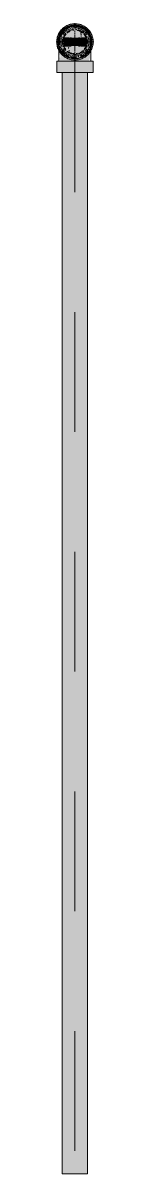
# Model space of a CAD drawing. Header units: millimetres. Extents: x -4000 to 187956, y -58990 to 162485.
# Drawn here: x 109225 to 109275, y 70950 to 72475 of the extents above; entities that cross this region are included whole.
import ezdxf

# ---------------------------------------------------------------- set-up
doc = ezdxf.new("R2010")
doc.units = ezdxf.units.MM
doc.linetypes.add('Dash 1_16_', pattern=[317.5, 158.75, -158.75])
for name, color, linetype, lineweight in [('F-SPRN', 3, 'Continuous', 9), ('P-PIPE', 3, 'Continuous', 9), ('P-PIPE-CNTR', 3, 'Continuous', 9)]:
    doc.layers.add(name, color=color, linetype=linetype, lineweight=lineweight)

# ---------------------------------------------------------------- blocks, each defined once
blk = doc.blocks.new('Sprinkler_Up - DN20-V479-0_000')
at = {"layer": 'F-SPRN', "transparency": 33554534}
for points in [[(13.5, 0), (22.2, 0), (18, 13.1), (6.9, 21.2), (-6.9, 21.2), (-18, 13.1), (-22.2, 0), (-3.9, 0.7), (-1.7, 2.9), (-1.2, 3.5), (-0.6, 4), (0.6, 4), (1.2, 3.5), (1.7, 2.9), (4.6, 0)], [(0, -16.7), (4.3, -16.1), (12.9, -9.9), (16.1, -4.3), (16.1, 4.3), (11.8, 11.8), (8.3, 14.4), (0, 16.7), (-4.3, 16.1), (-11.8, 11.8), (-16.1, 4.3), (-16.1, -4.3), (-11.8, -11.8), (-8.3, -14.4)], [(0, -15.6), (7.8, -13.5), (13.5, -7.8), (15.1, -4), (15.1, 4), (13.5, 7.8), (7.8, 13.5), (0, 15.6), (-7.8, 13.5), (-11, 11), (-15.1, 4), (-15.1, -4), (-11, -11), (-7.8, -13.5)], [(4.3, -21.2), (6.9, -21.2), (18, -13.1), (22.2, 0), (3.9, -0.7), (1.7, -2.9), (1.2, -3.5), (0.6, -4), (-0.6, -4), (-1.2, -3.5), (-1.7, -2.9), (-4.6, 0), (-22.2, 0), (-18, -13.1), (-6.9, -21.2), (3.4, -21.2)], [(-10.9, -5.5), (-10.9, 5.4), (-14.5, 5.4), (-14.5, -5.5)], [(-7.7, -5.5), (-7.7, 5.4), (-10.9, 5.4), (-10.9, -5.5)], [(0, -5.5), (0, 5.4), (-7.7, 5.4), (-7.7, -5.5)], [(5.7, 0), (2.9, 4.9), (-2.9, 4.9), (-5.7, 0), (4.3, 0)], [(2.9, -4.9), (5.7, 0), (-5.7, 0), (-2.9, -4.9)], [(-4.6, 0), (4.3, 0.4), (0, 4.6)], [(0, -4.6), (4.3, 0), (-4.6, 0)], [(0, -2.6), (1.3, 0), (-1.8, 0)], [(-1.3, 0), (1.8, 0), (0, 2.6)], [(0, -5.5), (7.7, -5.5), (7.7, 5.4), (0, 5.4)], [(10.9, -5.5), (10.9, 5.4), (7.7, 5.4), (7.7, -5.5)], [(14.5, -5.5), (14.5, 5.4), (10.9, 5.4), (10.9, -5.5)]]:
    blk.add_hatch(color=1, dxfattribs=at).paths.add_polyline_path(points)
at = {"layer": 'F-SPRN', "color": 1}
for p, q in [((-11.5, 5.4), (-14.5, 5.4)), ((-14.5, 5.4), (-11.3, 5.4)), ((-14.5, 5.4), (-14.5, 3.7)), ((-14.5, 3.3), (-14.5, 0)), ((-11.5, 5.4), (-11.5, 4)), ((-10.9, 1.9), (-10.9, 3.6)), ((-10.8, 5.4), (-8, 5.4)), ((-8.1, 5.4), (-10.8, 5.4)), ((-8.1, 5.4), (-8.1, 2.8)), ((-8.1, 2.5), (-8.1, 0.7)), ((-7.7, 4.8), (-7.7, 2.7)), ((-7.7, 4.8), (-7.7, 2.7)), ((-7.7, 2.1), (-7.7, 0.5)), ((-7.7, 2.1), (-7.7, 0.5)), ((-6.7, 5.4), (-4.7, 5.4)), ((-5.8, 3.8), (-5.8, 2.2)), ((-2.1, 0), (-2.1, 0)), ((-2.1, 0), (-2.1, -0.1)), ((-1.6, 1.3), (-1.7, 1.2)), ((-0.4, 2), (-0.5, 2)), ((-0.3, 2.1), (-0.4, 2)), ((-0.2, 2.1), (-0.3, 2.1)), ((-0.1, 2.1), (-0.2, 2.1)), ((0, 2.1), (-0.1, 2.1)), ((-0.1, 2.1), (-0.1, 2.1)), ((0.5, 2), (0.4, 2)), ((0.6, 2), (0.5, 2)), ((1.3, 1.7), (1.2, 1.7)), ((1.6, 1.3), (1.6, 1.4)), ((1.7, 1.2), (1.6, 1.3)), ((2.1, 0), (2.1, 0.1)), ((2.1, 0), (2.1, 0)), ((4.7, 5.4), (6.5, 5.4)), ((7.7, 5.4), (10.8, 5.4)), ((7.7, 5.2), (7.7, 2.7)), ((7.7, 5.2), (7.7, 2.7)), ((7.7, 2.3), (7.7, 0.5)), ((7.7, 2.3), (7.7, 0.5)), ((10.8, 5.4), (8.1, 5.4)), ((8.1, 5.4), (8.1, 2.8)), ((8.1, 2.5), (8.1, 0.4)), ((10.9, 5.4), (14.5, 5.4)), ((10.9, 3.6), (10.9, 0.2)), ((14.5, 5.4), (11.5, 5.4)), ((11.5, 5.4), (11.5, 4)), ((11.5, 3), (11.5, 0.2)), ((14.5, 5.4), (14.5, -5.5)), ((-14.5, -1.3), (-14.5, -3.7)), ((-11.1, -5.5), (-14.5, -5.5)), ((-14.5, -5.5), (-11.5, -5.5)), ((-10.9, -2.6), (-10.9, -1.3)), ((-10.8, -5.5), (-8.1, -5.5)), ((-7.8, -5.5), (-10.8, -5.5)), ((-8.1, -4.2), (-8.1, -5.5)), ((-7.7, -2.7), (-7.7, -4)), ((-7.7, -2.7), (-7.7, -4)), ((-7, -5.5), (-5.8, -5.5)), ((-4.8, -5.5), (-7, -5.5)), ((-5.8, -2.3), (-5.8, -3.8)), ((-2.1, -0.1), (-2.1, -0.2)), ((0, -2.1), (0.1, -2.1)), ((7, -5.5), (4.8, -5.5)), ((5.8, -2.2), (5.8, -3.8)), ((5.8, -5.5), (7, -5.5)), ((7.7, -0.5), (7.7, -2.3)), ((7.7, -0.5), (7.7, -2.3)), ((7.7, -2.7), (7.7, -5.4)), ((7.7, -2.7), (7.7, -5.4)), ((10.8, -5.5), (7.7, -5.5)), ((8.1, -0.4), (8.1, -2.5)), ((8.1, -2.8), (8.1, -5.5)), ((8.1, -5.5), (10.8, -5.5)), ((10.9, -0.2), (10.9, -3.6)), ((14.5, -5.5), (10.9, -5.5)), ((11.5, -0.2), (11.5, -3)), ((11.5, -4), (11.5, -5.5)), ((11.5, -5.5), (14.5, -5.5))]:
    blk.add_line(p, q, dxfattribs=at)
at = {"layer": 'F-SPRN', "color": 1, "flags": 128}
for points in [[(-2, 0.5), (-2, 0.4), (-2.1, 0.3)], [(-2.1, 0.3), (-2.1, 0.2), (-2.1, 0.1), (-2.1, 0)], [(-1.9, 0.8), (-2, 0.7), (-2, 0.6), (-2, 0.5), (-2, 0.5)], [(-1.8, 1.1), (-1.8, 1), (-1.9, 0.9)], [(-1.9, 0.9), (-1.9, 0.8), (-1.9, 0.8)], [(-1.7, 1.2), (-1.7, 1.1), (-1.8, 1.1)], [(-1.5, 1.4), (-1.6, 1.3), (-1.6, 1.3)], [(-1.4, 1.5), (-1.5, 1.5), (-1.5, 1.4)], [(-1.3, 1.6), (-1.4, 1.6), (-1.4, 1.5)], [(-1.2, 1.7), (-1.2, 1.7), (-1.3, 1.6)], [(-0.9, 1.9), (-1, 1.8), (-1.1, 1.8), (-1.2, 1.7)], [(-0.6, 2), (-0.7, 2), (-0.8, 1.9), (-0.9, 1.9), (-0.9, 1.9)], [(-0.5, 2), (-0.6, 2), (-0.6, 2)], [(0.3, 2.1), (0.2, 2.1), (0.1, 2.1), (0, 2.1)], [(0.4, 2), (0.4, 2), (0.3, 2.1)], [(0.8, 1.9), (0.7, 2), (0.6, 2)], [(0.9, 1.9), (0.8, 1.9), (0.8, 1.9)], [(1.1, 1.8), (1, 1.8), (0.9, 1.9)], [(1.2, 1.7), (1.1, 1.7), (1.1, 1.8)], [(1.4, 1.5), (1.3, 1.6), (1.3, 1.7)], [(1.6, 1.4), (1.5, 1.4), (1.4, 1.5), (1.4, 1.5)], [(1.9, 0.9), (1.8, 1), (1.8, 1), (1.8, 1.1), (1.7, 1.2), (1.7, 1.2)], [(2, 0.6), (2, 0.7), (1.9, 0.7), (1.9, 0.8), (1.9, 0.9)], [(2.1, 0.1), (2.1, 0.2), (2.1, 0.2), (2.1, 0.3), (2, 0.4), (2, 0.5), (2, 0.6)], [(-2.1, -0.2), (-2.1, -0.2), (-2.1, -0.3)], [(-2.1, -0.3), (-2, -0.4), (-2, -0.5), (-2, -0.6), (-2, -0.7), (-1.9, -0.7), (-1.9, -0.8), (-1.9, -0.9), (-1.8, -1), (-1.8, -1), (-1.8, -1.1), (-1.7, -1.2), (-1.7, -1.2), (-1.6, -1.3), (-1.6, -1.4), (-1.5, -1.4), (-1.4, -1.5), (-1.4, -1.5), (-1.3, -1.6), (-1.3, -1.7), (-1.2, -1.7), (-1.1, -1.7), (-1.1, -1.8), (-1, -1.8), (-0.9, -1.9), (-0.8, -1.9), (-0.8, -1.9), (-0.7, -2), (-0.6, -2), (-0.5, -2), (-0.4, -2), (-0.4, -2), (-0.3, -2.1), (-0.2, -2.1), (-0.1, -2.1), (0, -2.1)], [(0.1, -2.1), (0.1, -2.1), (0.2, -2.1), (0.3, -2.1), (0.4, -2), (0.5, -2), (0.6, -2), (0.6, -2), (0.7, -2), (0.8, -1.9), (0.9, -1.9), (0.9, -1.9), (1, -1.8), (1.1, -1.8), (1.2, -1.7), (1.2, -1.7), (1.3, -1.6), (1.4, -1.6), (1.4, -1.5), (1.5, -1.5), (1.5, -1.4), (1.6, -1.3), (1.6, -1.3), (1.7, -1.2), (1.7, -1.1), (1.8, -1.1), (1.8, -1), (1.9, -0.9), (1.9, -0.8), (1.9, -0.8), (2, -0.7), (2, -0.6), (2, -0.5), (2, -0.5), (2, -0.4), (2.1, -0.3), (2.1, -0.2), (2.1, -0.1), (2.1, 0)]]:
    blk.add_lwpolyline(points, dxfattribs=at)
at = {"layer": 'F-SPRN', "color": 1}
for radius, start, end in [(22.2, 360, 180), (21.9, 126.6942, 143.2701), (21.9, 108.2621, 125.7507), (16.7, 106.5995, 120), (16.7, 106.5995, 120), (21.9, 99.348, 107.901), (16.7, 96.4143, 105), (16.7, 96.4143, 105), (21.9, 90.145, 98.8503), (15.6, 95.5762, 100.6843), (15.6, 95.5762, 100.6843), (16.7, 83.0684, 90), (16.7, 83.0684, 90), (21.9, 72.5583, 89.4624), (15.6, 75.573, 80.5892), (15.6, 75.573, 80.5892), (16.7, 75, 75.1931), (16.7, 60, 75), (16.7, 60, 75), (16.7, 75, 75.1931), (21.9, 54.2493, 71.7379), (21.9, 36.7299, 53.3058), (21.9, 165.6773, 179.2615), (21.9, 144.7698, 164.8151), (16.7, 167.6802, 180), (16.7, 167.6802, 180), (16.7, 155.3879, 164.9693), (16.7, 155.3879, 164.9693), (15.6, 166.4265, 180), (15.6, 166.4265, 180), (15.6, 150.9409, 165), (15.6, 159.6139, 165), (16.7, 136.7213, 149.931), (16.7, 136.7213, 149.931), (15.6, 150.9409, 156.3845), (15.6, 138.4214, 150), (15.6, 138.4214, 150), (16.7, 121.4181, 130.5751), (16.7, 121.4181, 130.5751), (15.6, 120.5262, 133.2078), (15.6, 120.5262, 133.2078), (15.6, 114.4363, 119.9813), (15.6, 114.4363, 119.9813), (4.63, 155.7832, 180), (4.63, 155.7832, 180), (4.63, 109.0192, 138.2703), (4.63, 109.0192, 138.2703), (2.56, 109.0192, 168.8278), (2.56, 109.0192, 168.8278), (2.04, 109.0192, 180), (4.63, 17.9592, 90), (4.63, 17.9592, 90), (3.81, 57.0577, 90), (2.56, 14.5599, 90), (2.56, 14.5599, 90), (2.04, 10.4703, 90), (3.81, 16.1605, 43.8358), (15.6, 74.1219, 75), (15.6, 74.1219, 75), (15.6, 67.5614, 74.1219), (15.6, 67.5614, 74.1219), (4.63, 0, 7.1453), (4.63, 360, 7.1453), (15.6, 60.0187, 65.5637), (15.6, 60.0187, 65.5637), (15.6, 46.7922, 60), (15.6, 46.7922, 60), (16.7, 49.4249, 58.5819), (16.7, 49.4249, 58.5819), (15.6, 30, 41.5786), (15.6, 30, 41.5786), (16.7, 30, 43.2787), (16.7, 30, 43.2787), (15.6, 23.6155, 29.5646), (15.6, 15, 29.5646), (15.6, 15, 20.3861), (16.7, 15, 24.6121), (16.7, 15, 24.6121), (15.6, 360, 13.6618), (15.6, 0, 13.6618), (16.7, 360, 12.3198), (16.7, 0, 12.3198), (21.9, 15.1849, 35.2302), (21.9, 0.7385, 14.3227), (22.2, 180, 360), (21.9, 180.7385, 194.3227), (21.9, 195.1849, 205.2075), (21.9, 207.5667, 215.2302), (21.9, 216.7299, 233.3058), (16.7, 180, 192.3198), (16.7, 180, 192.3198), (16.7, 195.0307, 204.6121), (16.7, 195.0307, 204.6121), (15.6, 181.9082, 193.6618), (15.6, 181.9082, 193.6618), (15.6, 197.3339, 209.5646), (15.6, 197.3339, 209.5646), (16.7, 210.069, 223.2787), (16.7, 210.069, 223.2787), (15.6, 212.5472, 219.5472), (15.6, 212.5472, 219.5472), (16.7, 229.4249, 238.5819), (16.7, 229.4249, 238.5819), (15.6, 233.795, 240), (15.6, 233.795, 240), (16.7, 240, 255), (16.7, 240, 255), (15.6, 240.0187, 254.5481), (15.6, 240.0187, 254.5481), (4.63, 197.9592, 0), (4.63, 197.9592, 270), (15.6, 255, 267.64), (15.6, 255, 267.64), (3.81, 196.1605, 360), (2.56, 191.1677, 0), (2.56, 191.1677, 360), (2.04, 190.4703, 0), (4.63, 270, 360), (15.6, 285, 285.8781), (15.6, 285, 285.8781), (16.7, 286.5995, 300), (16.7, 286.5995, 300), (15.6, 294.4363, 299.9813), (15.6, 294.4363, 299.9813), (15.6, 300, 313.2078), (15.6, 300, 313.2078), (16.7, 301.4181, 310.5751), (16.7, 301.4181, 310.5751), (15.6, 320.4528, 330), (15.6, 320.4528, 330), (16.7, 316.7213, 330), (16.7, 316.7213, 330), (21.9, 306.6942, 323.2701), (15.6, 330.4354, 345), (15.6, 330.4354, 336.3845), (15.6, 339.6139, 345), (15.6, 346.3382, 360), (15.6, 346.3382, 360), (16.7, 335.3879, 345), (16.7, 335.3879, 345), (16.7, 347.6802, 360), (16.7, 347.6802, 360), (21.9, 324.7698, 332.4333), (21.9, 334.7925, 344.8151), (21.9, 345.6773, 359.2615), (21.9, 234.2493, 251.7379), (21.9, 252.5583, 269.4624), (16.7, 263.0684, 270), (16.7, 263.0684, 270), (21.9, 270.145, 278.8503), (15.6, 275.5762, 280.6843), (15.6, 275.5762, 280.6843), (16.7, 276.4143, 284.8069), (16.7, 276.4143, 284.8069), (16.7, 284.8069, 285), (16.7, 284.8069, 285), (21.9, 281.3256, 287.901), (21.9, 288.2621, 305.7507)]:
    blk.add_arc((0, 0), radius, start, end, dxfattribs=at)
blk = doc.blocks.new('Steel_Transition_Threaded_HoaPhat - Standard-V480-0_000')
at = {"layer": 'P-PIPE', "lineweight": 13, "transparency": 33554534}
h = blk.add_hatch(color=1, dxfattribs=at)
h.paths.add_polyline_path([(109250, 72427.6), (109255.8, 72428.4), (109261.3, 72430.6), (109265.9, 72434.2), (109270.1, 72440.2), (109271.7, 72444.3), (109272.5, 72450.1), (109271.7, 72455.9), (109269.5, 72461.3), (109265.9, 72466), (109261.3, 72469.6), (109254.3, 72472), (109250, 72472.6), (109244.2, 72471.8), (109238.8, 72469.6), (109234.1, 72466), (109230.5, 72461.3), (109228.3, 72455.9), (109227.5, 72450.1), (109229.9, 72440.2), (109230.5, 72438.8), (109234.1, 72434.2), (109238.8, 72430.6), (109244.2, 72428.4)])
h.paths.add_polyline_path([(109250, 72430), (109244.8, 72430.7), (109240, 72432.7), (109235.8, 72435.9), (109232.5, 72440.2), (109230.6, 72444.9), (109229.9, 72450.1), (109230.6, 72455.3), (109232.6, 72460.1), (109235.8, 72464.3), (109240, 72467.5), (109244.8, 72469.5), (109254.3, 72469.6), (109255.2, 72469.5), (109260.1, 72467.5), (109264.2, 72464.3), (109267.4, 72460.1), (109269.4, 72455.3), (109270.1, 72450.1), (109269.4, 72444.9), (109267.4, 72440), (109264.2, 72435.9), (109260.1, 72432.7), (109254.3, 72430.5)])
for points in [[(109250, 72430), (109250, 72433.7), (109241.8, 72435.9), (109235.8, 72441.9), (109233.6, 72450.1), (109235.8, 72458.3), (109241.8, 72464.3), (109250, 72466.5), (109250, 72470.2), (109244.8, 72469.5), (109240, 72467.5), (109235.8, 72464.3), (109232.6, 72460.1), (109230.6, 72455.3), (109229.9, 72450.1), (109230.6, 72444.9), (109232.6, 72440), (109235.8, 72435.9), (109240, 72432.7), (109244.8, 72430.7)], [(109250, 72431.6), (109254.8, 72432.2), (109259.3, 72434.1), (109265.6, 72440.2), (109266, 72440.8), (109267.9, 72445.3), (109268.5, 72450.1), (109267.9, 72454.9), (109266, 72459.3), (109263.1, 72463.2), (109259.3, 72466.1), (109254.3, 72468), (109250, 72468.6), (109245.2, 72468), (109240.8, 72466.1), (109236.9, 72463.2), (109234, 72459.3), (109232.1, 72454.9), (109231.5, 72450.1), (109232.1, 72445.3), (109234.4, 72440.2), (109236.9, 72437), (109240.8, 72434.1), (109245.2, 72432.2)], [(109250, 72430), (109255.2, 72430.7), (109260.1, 72432.7), (109264.2, 72435.9), (109267.5, 72440.2), (109269.4, 72444.9), (109270.1, 72450.1), (109269.4, 72455.3), (109267.4, 72460.1), (109264.2, 72464.3), (109260.1, 72467.5), (109254.3, 72469.6), (109250, 72470.2), (109250, 72466.5), (109258.2, 72464.3), (109264.2, 72458.3), (109266.4, 72450.1), (109264.2, 72441.9), (109258.2, 72435.9), (109250, 72433.7)]]:
    blk.add_hatch(color=1, dxfattribs=at).paths.add_polyline_path(points)
at = {"layer": 'P-PIPE', "color": 20, "lineweight": 13}
for p, q in [((109254.2, 72465.9), (109254.3, 72465.9)), ((109254.3, 72434.3), (109254.2, 72434.2))]:
    blk.add_line(p, q, dxfattribs=at)
for radius, start, end in [(22.5, 90, 270), (22.5, 120, 135), (22.5, 105, 120), (20.1, 109.6859, 120), (22.5, 90, 105), (20.1, 100.9975, 105), (18.5, 91.4353, 103.2046), (18.5, 91.4353, 103.2046), (20.1, 90.5246, 98.5089), (22.5, 75, 90), (22.5, 270, 90), (18.5, 78.0986, 90), (18.5, 78.0986, 90), (20.1, 75, 87.9279), (18.5, 75, 76.6588), (18.5, 75, 76.6588), (20.1, 60, 75), (22.5, 60, 75), (22.5, 45, 60), (22.5, 165, 180), (22.5, 150, 165), (20.1, 166.0499, 180), (22.5, 135, 150), (20.1, 150, 162.7449), (18.5, 166.5939, 193.4061), (18.5, 166.5939, 180), (18.5, 157.6232, 165), (18.5, 157.6232, 165), (20.1, 135, 148.1553), (16.4, 168.5467, 178.9063), (18.5, 136.4297, 150), (18.5, 136.4297, 150), (16.4, 158.0319, 163.506), (20.1, 128.8856, 135), (16.4, 143.5463, 150), (18.5, 123.4976, 133.2041), (18.5, 123.4976, 133.2041), (20.1, 120, 125.0043), (16.4, 121.0738, 128.0319), (18.5, 106.819, 120), (18.5, 106.819, 120), (16.4, 115.1607, 120), (16.4, 107.4657, 111.9681), (16.4, 96.2132, 104.6042), (18.5, 60, 75), (18.5, 60, 75), (16.4, 66.9681, 72.9388), (16.4, 50.4733, 56.6389), (20.1, 54.9957, 60), (18.5, 46.7959, 56.5024), (18.5, 46.7959, 56.5024), (20.1, 45, 51.1144), (16.4, 30, 38.0319), (18.5, 30, 43.5703), (18.5, 30, 43.5703), (20.1, 31.8447, 45), (22.5, 30, 45), (18.5, 15, 22.3768), (18.5, 15, 22.3768), (20.1, 17.2551, 30), (18.5, 346.5939, 13.4061), (18.5, 0, 13.4061), (22.5, 15, 30), (20.1, 0, 13.9501), (22.5, 0, 15), (22.5, 180, 195), (22.5, 195, 210), (20.1, 180, 193.9501), (22.5, 210, 225), (20.1, 197.2551, 209.4067), (18.5, 180, 193.4061), (18.5, 195, 202.3768), (18.5, 195, 202.3768), (20.1, 209.4067, 210), (20.1, 211.8447, 225), (16.4, 184.8393, 191.4533), (18.5, 210, 223.5703), (18.5, 210, 223.5703), (16.4, 210.6635, 216.4537), (18.5, 316.4297, 330), (18.5, 316.4297, 330), (20.1, 315, 328.1553), (16.4, 338.0319, 342.8691), (22.5, 315, 330), (16.4, 353.5463, 8.0319), (18.5, 337.6232, 345), (18.5, 337.6232, 345), (20.1, 330, 330.5933), (20.1, 330.5933, 342.7449), (18.5, 346.5939, 0), (20.1, 346.0499, 0), (22.5, 330, 345), (22.5, 345, 0), (22.5, 225, 240), (20.1, 225, 231.1144), (18.5, 226.7959, 236.5024), (18.5, 226.7959, 236.5024), (20.1, 234.9957, 240), (22.5, 240, 255), (16.4, 230.4733, 236.6389), (20.1, 240, 255), (18.5, 240, 255), (18.5, 240, 255), (16.4, 240, 246.5955), (22.5, 255, 270), (16.4, 250.3629, 255), (20.1, 255.0607, 267.9279), (18.5, 258.0986, 270), (18.5, 258.0986, 270), (16.4, 264.1652, 268.506), (22.5, 270, 285), (20.1, 270.5246, 278.5089), (18.5, 271.4353, 283.2046), (18.5, 271.4353, 283.2046), (16.4, 276.2132, 283.9063), (18.5, 283.3412, 285), (18.5, 283.3412, 285), (20.1, 282.2792, 285), (16.4, 287.4657, 291.9681), (18.5, 286.819, 300), (18.5, 286.819, 300), (22.5, 285, 300), (16.4, 293.4045, 300), (20.1, 289.6859, 300), (20.1, 300, 305.0043), (18.5, 303.4976, 313.2041), (18.5, 303.4976, 313.2041), (22.5, 300, 315), (20.1, 308.8856, 315)]:
    blk.add_arc((109250, 72450.1), radius, start, end, dxfattribs=at)
blk = doc.blocks.new('Steel_Elbow_Threaded_HoaPhat - Standard-V481-0_000')
at = {"layer": 'P-PIPE', "lineweight": 13, "transparency": 33554534}
for points in [[(109250, 72426), (109256.2, 72426.8), (109262.1, 72429.2), (109267.1, 72433), (109271.8, 72440.2), (109273.3, 72443.8), (109274.1, 72450.1), (109273.3, 72456.3), (109270.9, 72462.1), (109267.1, 72467.1), (109262.1, 72471), (109254.3, 72473.6), (109250, 72474.2), (109243.8, 72473.4), (109237.9, 72471), (109233, 72467.1), (109229.1, 72462.1), (109226.7, 72456.3), (109225.9, 72450.1), (109228.2, 72440.2), (109229.1, 72438), (109233, 72433), (109237.9, 72429.2), (109243.8, 72426.8)], [(109233, 72409.5), (109250, 72409.5), (109250, 72424.7), (109225.9, 72424.7), (109226.7, 72409.5), (109229.1, 72409.5)], [(109274.1, 72409.5), (109273.3, 72424.7), (109250, 72424.7), (109250, 72409.5), (109273.3, 72409.5)]]:
    blk.add_hatch(color=1, dxfattribs=at).paths.add_polyline_path(points)
h = blk.add_hatch(color=1, dxfattribs=at)
h.paths.add_polyline_path([(109233.1, 72434.9), (109230.5, 72439.5), (109231.4, 72435.6)])
h.paths.add_polyline_path([(109236.4, 72424.7), (109250, 72424.7), (109250, 72428.9), (109242.8, 72430.2), (109244.1, 72428.3), (109236.6, 72433), (109232.6, 72437.1), (109233.8, 72431.9), (109229.6, 72440.2), (109229.1, 72440.2), (109229.4, 72433), (109230.5, 72433.3), (109230.6, 72429.2), (109229.3, 72428.9), (109230.4, 72424.7), (109234, 72424.7)])
h = blk.add_hatch(color=1, dxfattribs=at)
h.paths.add_polyline_path([(109257.2, 72430.2), (109259.7, 72430.2), (109255.9, 72428.3)])
h.paths.add_polyline_path([(109260.4, 72424.7), (109268.3, 72424.7), (109269.7, 72428.5), (109269.9, 72435.9), (109270.2, 72440), (109268.8, 72439.5), (109262.8, 72432.6), (109254.3, 72429.7), (109250, 72428.9), (109250, 72424.7), (109257.2, 72424.7)])
h.paths.add_polyline_path([(109265.7, 72433.4), (109266.1, 72435.6), (109268.2, 72436.4)])
at = {"layer": 'P-PIPE', "color": 20, "lineweight": 13}
for p, q in [((109239.3, 72468.3), (109240, 72468.7)), ((109241.6, 72469.5), (109242.3, 72469.8)), ((109242.3, 72469.8), (109243.1, 72470.1)), ((109249.8, 72471.2), (109250, 72471.2)), ((109252.5, 72471.1), (109253.4, 72471)), ((109261.2, 72468), (109261.9, 72467.5)), ((109229, 72452.6), (109229.1, 72453.5)), ((109229.5, 72455.1), (109229.7, 72455.9)), ((109233, 72462.7), (109233.6, 72463.4)), ((109234.7, 72464.7), (109235.3, 72465.3)), ((109236.5, 72466.4), (109237.2, 72466.9)), ((109237.2, 72466.9), (109237.9, 72467.4)), ((109264.6, 72465.4), (109265.2, 72464.8)), ((109266.3, 72463.6), (109266.8, 72462.9)), ((109266.8, 72462.9), (109267.3, 72462.2)), ((109267.3, 72462.2), (109267.8, 72461.5)), ((109267.8, 72461.5), (109268.2, 72460.8)), ((109268.2, 72460.8), (109268.7, 72460.1)), ((109268.7, 72460.1), (109269, 72459.3)), ((109269, 72459.3), (109269.4, 72458.5)), ((109270.3, 72456.2), (109270.5, 72455.3)), ((109270.8, 72453.7), (109271, 72452.8)), ((109228.9, 72450.1), (109228.9, 72450.1)), ((109228.9, 72448), (109228.9, 72448.4)), ((109228.9, 72447.5), (109228.9, 72448)), ((109228.9, 72445.5), (109228.9, 72446.1)), ((109228.9, 72444.9), (109228.9, 72445.5)), ((109228.9, 72442.9), (109228.9, 72443.6)), ((109228.9, 72442.2), (109228.9, 72442.9)), ((109228.9, 72441.4), (109228.9, 72442.2)), ((109228.9, 72440.6), (109228.9, 72441.4)), ((109228.9, 72439.8), (109228.9, 72440.6)), ((109228.9, 72439), (109228.9, 72439.8)), ((109228.9, 72438.2), (109228.9, 72439)), ((109271.1, 72451.2), (109271.2, 72450.3)), ((109271.2, 72450.3), (109271.2, 72450.1)), ((109271.2, 72450.1), (109271.2, 72450.1)), ((109271.2, 72446.2), (109271.2, 72445.6)), ((109271.2, 72445.6), (109271.2, 72445.1)), ((109271.2, 72445.1), (109271.2, 72444.4)), ((109271.2, 72444.4), (109271.2, 72443.8)), ((109271.2, 72443.8), (109271.2, 72443.1)), ((109271.2, 72443.1), (109271.2, 72442.4)), ((109271.2, 72442.4), (109271.2, 72441.6)), ((109271.2, 72441.6), (109271.2, 72440.9)), ((109271.2, 72440.9), (109271.2, 72440.1)), ((109271.2, 72440.1), (109271.2, 72439.2)), ((109271.2, 72439.2), (109271.2, 72438.4)), ((109225.9, 72424.7), (109225.9, 72409.5)), ((109226.7, 72424.7), (109225.9, 72424.7)), ((109250, 72424.7), (109225.9, 72424.7)), ((109229.1, 72424.7), (109226.7, 72424.7)), ((109228.9, 72424.7), (109229.2, 72424.7)), ((109228.9, 72424.7), (109229.2, 72424.7)), ((109230.3, 72424.7), (109229.1, 72424.7)), ((109229.2, 72424.7), (109230.1, 72424.7)), ((109229.2, 72424.7), (109231.7, 72424.7)), ((109230.1, 72424.7), (109231.7, 72424.7)), ((109233, 72424.7), (109230.3, 72424.7)), ((109231.7, 72424.7), (109232.8, 72424.7)), ((109231.7, 72424.7), (109236.4, 72424.7)), ((109233.8, 72424.7), (109236.4, 72424.7)), ((109242.7, 72424.7), (109234, 72424.7)), ((109236.4, 72424.7), (109242.8, 72424.7)), ((109236.4, 72424.7), (109242.8, 72424.7)), ((109243.7, 72424.7), (109250, 72424.7)), ((109243.7, 72424.7), (109250, 72424.7)), ((109250, 72424.7), (109243.8, 72424.7)), ((109256.2, 72424.7), (109250, 72424.7)), ((109274.1, 72424.7), (109250, 72424.7)), ((109250, 72424.7), (109256.3, 72424.7)), ((109250, 72424.7), (109256.3, 72424.7)), ((109257.2, 72424.7), (109263.6, 72424.7)), ((109257.2, 72424.7), (109263.6, 72424.7)), ((109266, 72424.7), (109257.3, 72424.7)), ((109263.6, 72424.7), (109266.2, 72424.7)), ((109263.6, 72424.7), (109268.3, 72424.7)), ((109268.5, 72424.7), (109267.1, 72424.7)), ((109267.2, 72424.7), (109268.3, 72424.7)), ((109268.3, 72424.7), (109270.8, 72424.7)), ((109268.3, 72424.7), (109270.8, 72424.7)), ((109270.9, 72424.7), (109268.5, 72424.7)), ((109270.8, 72424.7), (109271.2, 72424.7)), ((109270.8, 72424.7), (109271.2, 72424.7)), ((109273.3, 72424.7), (109270.9, 72424.7)), ((109274.1, 72424.7), (109273.3, 72424.7)), ((109274.1, 72409.5), (109274.1, 72424.7)), ((109225.9, 72409.5), (109226.7, 72409.5)), ((109225.9, 72409.5), (109250, 72409.5)), ((109226.7, 72409.5), (109229.1, 72409.5)), ((109229.1, 72409.5), (109233, 72409.5)), ((109233.8, 72409.5), (109237.9, 72409.5)), ((109238.2, 72409.5), (109250, 72409.5)), ((109250, 72409.5), (109254.3, 72409.5)), ((109250, 72409.5), (109274.1, 72409.5)), ((109254.3, 72409.5), (109261.8, 72409.5)), ((109262.1, 72409.5), (109266.2, 72409.5)), ((109267.1, 72409.5), (109270.9, 72409.5)), ((109270.9, 72409.5), (109273.3, 72409.5)), ((109273.3, 72409.5), (109274.1, 72409.5))]:
    blk.add_line(p, q, dxfattribs=at)
at = {"layer": 'P-PIPE', "color": 20, "lineweight": 13, "flags": 128}
for points in [[(109237.9, 72467.4), (109238.6, 72467.9), (109239.3, 72468.3)], [(109240, 72468.7), (109240.8, 72469.1), (109241.6, 72469.5)], [(109243.1, 72470.1), (109243.9, 72470.3), (109244.8, 72470.6)], [(109244.8, 72470.6), (109245.6, 72470.8), (109246.4, 72470.9)], [(109246.4, 72470.9), (109247.2, 72471.1), (109248.1, 72471.1)], [(109248.1, 72471.1), (109248.9, 72471.2), (109249.8, 72471.2)], [(109250, 72471.2), (109250.8, 72471.2), (109251.7, 72471.2), (109252.5, 72471.1)], [(109253.4, 72471), (109254.2, 72470.8), (109255, 72470.6)], [(109255, 72470.6), (109255.8, 72470.4), (109256.7, 72470.2)], [(109256.7, 72470.2), (109257.5, 72469.9), (109258.2, 72469.6), (109259, 72469.2), (109259.8, 72468.8)], [(109259.8, 72468.8), (109260.5, 72468.4), (109261.2, 72468)], [(109229.1, 72453.5), (109229.3, 72454.3), (109229.5, 72455.1)], [(109229.7, 72455.9), (109229.9, 72456.7), (109230.2, 72457.5), (109230.5, 72458.3), (109230.9, 72459.1), (109231.2, 72459.9)], [(109231.2, 72459.9), (109231.6, 72460.6), (109232.1, 72461.3)], [(109232.1, 72461.3), (109232.5, 72462), (109233, 72462.7)], [(109233.6, 72463.4), (109234.1, 72464), (109234.7, 72464.7)], [(109235.3, 72465.3), (109235.9, 72465.8), (109236.5, 72466.4)], [(109261.9, 72467.5), (109262.6, 72467.1), (109263.3, 72466.5)], [(109263.3, 72466.5), (109263.9, 72466), (109264.6, 72465.4)], [(109265.2, 72464.8), (109265.8, 72464.2), (109266.3, 72463.6)], [(109269.4, 72458.5), (109269.7, 72457.8), (109270, 72457), (109270.3, 72456.2)], [(109270.5, 72455.3), (109270.7, 72454.5), (109270.8, 72453.7)], [(109271, 72452.8), (109271.1, 72452), (109271.1, 72451.2)], [(109228.9, 72450.1), (109228.9, 72450.9), (109228.9, 72451.8), (109229, 72452.6)], [(109228.9, 72449.7), (109228.9, 72449.9), (109228.9, 72450), (109228.9, 72450.1)], [(109228.9, 72449.3), (109228.9, 72449.5), (109228.9, 72449.7)], [(109228.9, 72448.4), (109228.9, 72448.7), (109228.9, 72449), (109228.9, 72449.3)], [(109228.9, 72446.1), (109228.9, 72446.6), (109228.9, 72447.1), (109228.9, 72447.5)], [(109228.9, 72443.6), (109228.9, 72444.3), (109228.9, 72444.9)], [(109228.9, 72424.7), (109228.9, 72425.7), (109228.9, 72426.7), (109228.9, 72427.7), (109228.9, 72428.7), (109228.9, 72429.7), (109228.9, 72430.7), (109228.9, 72431.7), (109228.9, 72432.7), (109228.9, 72433.6), (109228.9, 72434.6), (109228.9, 72435.5), (109228.9, 72436.4), (109228.9, 72437.3), (109228.9, 72438.2)], [(109271.2, 72450.1), (109271.2, 72450), (109271.2, 72449.9), (109271.2, 72449.8), (109271.2, 72449.6)], [(109271.2, 72449.6), (109271.2, 72449.4), (109271.2, 72449.1)], [(109271.2, 72449.1), (109271.2, 72448.8), (109271.2, 72448.5), (109271.2, 72448.1)], [(109271.2, 72448.1), (109271.2, 72447.7), (109271.2, 72447.2)], [(109271.2, 72447.2), (109271.2, 72446.7), (109271.2, 72446.2)], [(109271.2, 72438.4), (109271.2, 72437.5), (109271.2, 72436.6), (109271.2, 72435.7), (109271.2, 72434.8), (109271.2, 72433.9), (109271.2, 72432.9), (109271.2, 72432), (109271.2, 72431), (109271.2, 72430), (109271.2, 72429), (109271.2, 72428), (109271.2, 72427), (109271.2, 72426), (109271.2, 72424.9), (109271.2, 72424.7)]]:
    blk.add_lwpolyline(points, dxfattribs=at)
at = {"layer": 'P-PIPE', "color": 20, "lineweight": 13}
for radius, start, end in [(24.1, 90, 270), (24.1, 120, 135), (24.1, 105, 120), (21.1, 112.9314, 123.6981), (24.1, 90, 105), (21.1, 99.9303, 104.963), (21.1, 91.1041, 98.9613), (24.1, 75, 90), (24.1, 270, 90), (21.1, 78.2244, 90), (24.1, 60, 75), (21.1, 54.2198, 67.6765), (24.1, 45, 60), (24.1, 165, 180), (24.1, 150, 165), (21.1, 172.2328, 178.0289), (24.1, 135, 150), (21.1, 165.7343, 170), (21.1, 154.6252, 164.9545), (21.1, 150.0026, 154.1966), (21.1, 130, 141.5729), (21.1, 38.4271, 50), (24.1, 30, 45), (21.1, 25.3748, 29.9974), (21.1, 15.0455, 24.7351), (21.1, 10, 14.2657), (24.1, 15, 30), (21.1, 1.9711, 7.7672), (24.1, 0, 15), (24.1, 180, 195), (24.1, 195, 210), (21.1, 181.9562, 187.2796), (24.1, 210, 225), (21.1, 195.0335, 203.6422), (21.1, 207.9172, 210), (21.1, 213.7408, 218.4146), (21.1, 321.5854, 326.2592), (24.1, 315, 330), (21.1, 330, 332.0828), (21.1, 336.3578, 344.9665), (21.1, 345.7465, 350), (24.1, 330, 345), (21.1, 352.7204, 358.0438), (24.1, 345, 0), (24.1, 225, 240), (21.1, 218.9512, 230), (21.1, 234.1976, 239.9895), (24.1, 240, 255), (21.1, 240.7988, 247.0623), (24.1, 255, 270), (21.1, 255.0343, 270), (21.1, 270, 275.2662), (24.1, 270, 285), (24.1, 285, 300), (21.1, 292.3295, 305.8024), (24.1, 300, 315), (21.1, 310, 321.0488)]:
    blk.add_arc((109250, 72450.1), radius, start, end, dxfattribs=at)

msp = doc.modelspace()

# ---------------------------------------------------------------- hatches: boundary and pattern name
at = {"layer": 'P-PIPE', "transparency": 33554534}
for points in [[(109241.7, 72435.6), (109242.8, 72437.6), (109241.7, 72441.7), (109242.8, 72445.9), (109245.8, 72449), (109257.2, 72454.3), (109258.4, 72458.4), (109257.2, 72462.6), (109254.3, 72465), (109250, 72466.8), (109241.7, 72464.6), (109235.5, 72458.4), (109233.3, 72450.1), (109235.5, 72441.7), (109238.2, 72438.3)], [(109250, 72433.4), (109258.4, 72435.6), (109262.9, 72440.2), (109266.1, 72445.8), (109266.1, 72454.4), (109261.8, 72461.9), (109258.4, 72464.6), (109250, 72466.8), (109245.7, 72466.2), (109238.2, 72461.9), (109233.9, 72454.4), (109233.9, 72445.8), (109238.2, 72438.3), (109241.7, 72435.6)], [(109245.7, 70950.1), (109250, 70950.1), (109250, 72409.5), (109233.3, 72409.5), (109233.9, 70950.1), (109241.7, 70950.1)], [(109250, 70950.1), (109266.7, 70950.1), (109266.1, 72409.5), (109250, 72409.5), (109250, 72002.2)]]:
    msp.add_hatch(color=1, dxfattribs=at).paths.add_polyline_path(points)

# ---------------------------------------------------------------- linework, layer by layer
at = {"layer": 'P-PIPE', "color": 20, "lineweight": 13}
for p, q in [((109233.3, 72409.5), (109233.3, 70950.1)), ((109237.9, 72409.5), (109233.3, 72409.5)), ((109261.8, 72409.5), (109238.2, 72409.5)), ((109266.7, 72409.5), (109262.1, 72409.5)), ((109266.7, 70950.1), (109266.7, 72409.5)), ((109233.3, 70950.1), (109266.7, 70950.1))]:
    msp.add_line(p, q, dxfattribs=at)
at = {"layer": 'P-PIPE', "color": 1}
for centre, radius, start, end in [((109250, 72450.1), 16.7, 170.1108, 177.203), ((109250, 72450.1), 16.7, 157.579, 164.2722), ((109250, 72458.4), 8.35, 69.0027, 79.2369), ((109250, 72458.4), 8.35, 316.3183, 330), ((109250, 72458.4), 8.35, 20.1285, 29.0413), ((109250, 72458.4), 8.35, 8.0385, 17.9918), ((109250, 72458.4), 8.35, 352.2824, 1.6717), ((109250, 72450.1), 16.7, 46.0317, 57.203), ((109250, 72450.1), 16.7, 39.3092, 45.2846), ((109250, 72450.1), 16.7, 32.3031, 39.2955), ((109250, 72450.1), 16.7, 23.314, 31.0974), ((109250, 72450.1), 16.7, 16.9375, 22.421), ((109250, 72450.1), 16.7, 4.3093, 9.8892), ((109250, 72450.1), 16.7, 182.797, 189.8892), ((109250, 72450.1), 16.7, 190.2154, 195.2487), ((109250, 72441.7), 8.35, 172.0327, 181.5407), ((109250, 72441.7), 8.35, 199.9004, 209.0413), ((109250, 72441.7), 8.35, 131.0366, 150), ((109250, 72441.7), 8.35, 115.6806, 125.5287), ((109250, 72441.7), 8.35, 100.6842, 114.0387), ((109250, 72441.7), 8.35, 90, 100.6842), ((109250, 72458.4), 8.35, 270, 280.6842), ((109250, 72450.1), 16.7, 308.1274, 313.9683), ((109250, 72450.1), 16.7, 328.9026, 336.686), ((109250, 72450.1), 16.7, 337.2636, 343.0625), ((109250, 72450.1), 16.7, 231.8726, 237.203), ((109250, 72441.7), 8.35, 226.6998, 237.8461), ((109250, 72441.7), 8.35, 249.0027, 259.2369), ((109250, 72450.1), 16.7, 264.6626, 273.5288)]:
    msp.add_arc(centre, radius, start, end, dxfattribs=at)
at = {"layer": 'P-PIPE-CNTR', "color": 1, "linetype": 'Dash 1_16_'}
for p, q in [((109250, 72472.6), (109250, 72475.1)), ((109250, 72471.2), (109250, 72472.6)), ((109250, 72468.6), (109250, 72470.2)), ((109250, 72463.6), (109250, 72465.2)), ((109250, 72459.8), (109250, 72462.6)), ((109250, 72455.5), (109250, 72459.1)), ((109250, 72452.6), (109250, 72454.3)), ((109225, 72450.1), (109227.5, 72450.1)), ((109227.8, 72450.1), (109231.5, 72450.1)), ((109231.5, 72450.1), (109233.3, 72450.1)), ((109236.9, 72450.1), (109240.4, 72450.1)), ((109240.4, 72450.1), (109242.3, 72450.1)), ((109245.4, 72450.1), (109247.6, 72450.1)), ((109248.7, 72450.1), (109250, 72450.1)), ((109250, 72450.1), (109250, 72452.1)), ((109250, 72448), (109250, 72450.1)), ((109250, 72450.1), (109251.3, 72450.1)), ((109250, 72445.9), (109250, 72447.5)), ((109250, 72441.1), (109250, 72444.6)), ((109250, 72438.1), (109250, 72440.2)), ((109251.8, 72450.1), (109254.3, 72450.1)), ((109255.7, 72450.1), (109263.5, 72450.1)), ((109266.4, 72450.1), (109268.5, 72450.1)), ((109268.5, 72450.1), (109272.2, 72450.1)), ((109272.5, 72450.1), (109275, 72450.1)), ((109250, 72435), (109250, 72436.5)), ((109250, 72432.2), (109250, 72433.4)), ((109250, 72430), (109250, 72431.6)), ((109250, 72427.6), (109250, 72428.9)), ((109250, 72425.1), (109250, 72427.6)), ((109250, 72409.5), (109250, 70950.1)), ((109250, 72409.5), (109250, 70950.1))]:
    msp.add_line(p, q, dxfattribs=at)
at = {"layer": 'P-PIPE-CNTR', "color": 20, "lineweight": 13}
for p, q in [((109250, 72449.5), (109250, 72450.1)), ((109250, 72447.7), (109250, 72449.2)), ((109250, 72442.6), (109250, 72446)), ((109250, 72441.4), (109250, 72442.6)), ((109250, 72438.8), (109250, 72440.7)), ((109250, 72435.7), (109250, 72437.2)), ((109250, 72432.9), (109250, 72434.1)), ((109250, 72430.5), (109250, 72432.2)), ((109250, 72428), (109250, 72429.4)), ((109250, 72426.1), (109250, 72427.9)), ((109250, 72424.7), (109250, 72426.1)), ((109250, 72409.5), (109250, 72424.7))]:
    msp.add_line(p, q, dxfattribs=at)

# ---------------------------------------------------------------- block references
at = {"layer": 'F-SPRN', "color": 1}
msp.add_blockref('Sprinkler_Up - DN20-V479-0_000', (109250, 72450.1), dxfattribs=at)
at = {"layer": 'P-PIPE', "color": 20, "lineweight": 13}
for name in ['Steel_Elbow_Threaded_HoaPhat - Standard-V481-0_000', 'Steel_Transition_Threaded_HoaPhat - Standard-V480-0_000']:
    msp.add_blockref(name, (0, 0), dxfattribs=at)

doc.saveas('drawing.dxf')
